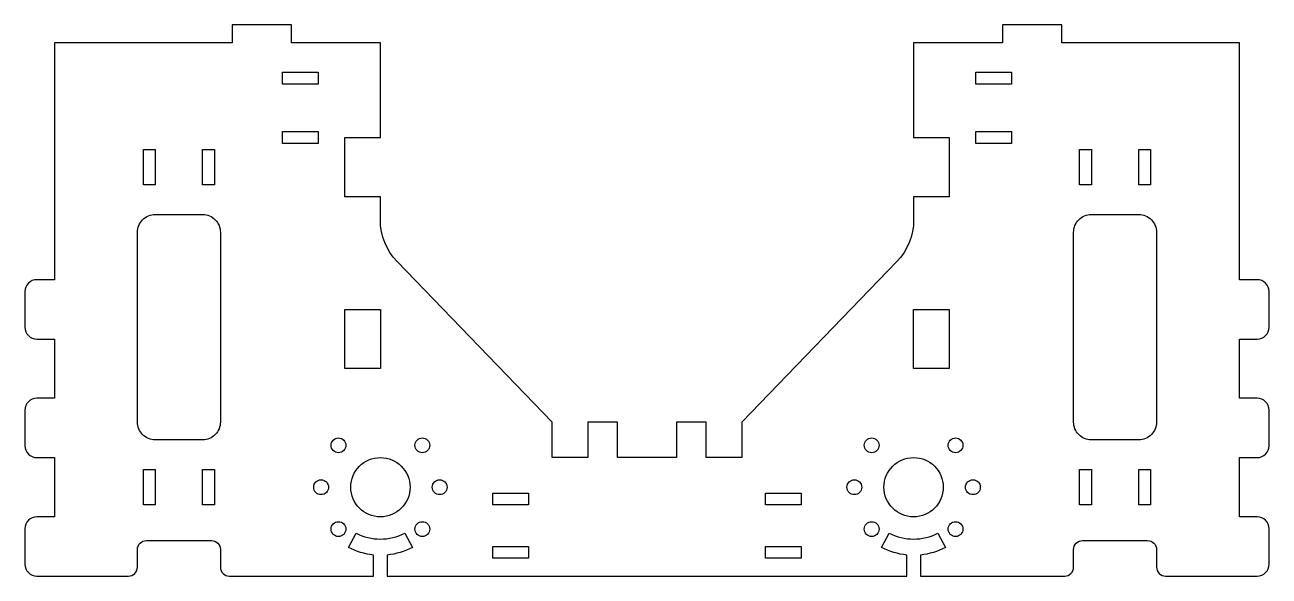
# Model space of a CAD drawing. Header units: millimetres. Extents: x -105 to 105, y -90 to 3.
import ezdxf

# ---------------------------------------------------------------- set-up
doc = ezdxf.new("R2010")
doc.units = ezdxf.units.MM

msp = doc.modelspace()

# ---------------------------------------------------------------- linework, layer by layer
for points in [[(-87.5, -90, 0.414214), (-86, -88.5), (-86, -85.5, -0.414214), (-84.5, -84), (-73.5, -84, -0.414214), (-72, -85.5), (-72, -88.5, 0.414214), (-70.5, -90), (-46.15, -90), (-46.15, -86.44, -0.097438), (-50.4, -85.15), (-49.11, -82.73, 0.249328), (-40.89, -82.73), (-39.6, -85.15, -0.097438), (-43.85, -86.44), (-43.85, -90), (43.85, -90), (43.85, -86.44, -0.097438), (39.6, -85.15), (40.89, -82.73, 0.249328), (49.11, -82.73), (50.4, -85.15, -0.097438), (46.15, -86.44), (46.15, -90), (70.5, -90, 0.414214), (72, -88.5), (72, -85.5, -0.414214), (73.5, -84), (84.5, -84, -0.414214), (86, -85.5), (86, -88.5, 0.414214), (87.5, -90), (103, -90, 0.414214), (105, -88), (105, -82, 0.414214), (103, -80), (100, -80), (100, -70), (103, -70, 0.414214), (105, -68), (105, -62, 0.414214), (103, -60), (100, -60), (100, -50), (103, -50, 0.414214), (105, -48), (105, -42, 0.414214), (103, -40), (100, -40), (100, 0), (70, 0), (70, 3), (60, 3), (60, 0), (45, 0), (45, -16), (51, -16), (51, -26), (45, -26), (45, -29.96, -0.194512), (42.19, -36.91), (16, -64), (16, -70), (10, -70), (10, -64), (5, -64), (5, -70), (-5, -70), (-5, -64), (-10, -64), (-10, -70), (-16, -70), (-16, -64), (-42.19, -36.91, -0.194512), (-45, -29.96), (-45, -26), (-51, -26), (-51, -16), (-45, -16), (-45, 0), (-60, 0), (-60, 3), (-70, 3), (-70, 0), (-100, 0), (-100, -40), (-103, -40, 0.414214), (-105, -42), (-105, -48, 0.414214), (-103, -50), (-100, -50), (-100, -60), (-103, -60, 0.414214), (-105, -62), (-105, -68, 0.414214), (-103, -70), (-100, -70), (-100, -80), (-103, -80, 0.414214), (-105, -82), (-105, -88, 0.414214), (-103, -90)], [(-75, -29, -0.414214), (-72, -32), (-72, -64, -0.414214), (-75, -67), (-83, -67, -0.414214), (-86, -64), (-86, -32, -0.414214), (-83, -29)], [(86, -64, -0.414214), (83, -67), (75, -67, -0.414214), (72, -64), (72, -32, -0.414214), (75, -29), (83, -29, -0.414214), (86, -32)]]:
    msp.add_lwpolyline(points, format="xyb", close=True)
for points in [[(-55.5, -5), (-55.5, -7), (-61.5, -7), (-61.5, -5)], [(61.5, -5), (61.5, -7), (55.5, -7), (55.5, -5)], [(-55.5, -15), (-55.5, -17), (-61.5, -17), (-61.5, -15)], [(61.5, -15), (61.5, -17), (55.5, -17), (55.5, -15)], [(-85, -24), (-85, -18), (-83, -18), (-83, -24)], [(-75, -24), (-75, -18), (-73, -18), (-73, -24)], [(75, -24), (73, -24), (73, -18), (75, -18)], [(83, -24), (83, -18), (85, -18), (85, -24)], [(-51, -55), (-51, -45), (-45, -45), (-45, -55)], [(45, -55), (45, -45), (51, -45), (51, -55)], [(-85, -78), (-85, -72), (-83, -72), (-83, -78)], [(-73, -72), (-73, -78), (-75, -78), (-75, -72)], [(73, -78), (73, -72), (75, -72), (75, -78)], [(83, -78), (83, -72), (85, -72), (85, -78)], [(-20, -78), (-26, -78), (-26, -76), (-20, -76)], [(20, -76), (26, -76), (26, -78), (20, -78)], [(-20, -85), (-20, -87), (-26, -87), (-26, -85)], [(26, -85), (26, -87), (20, -87), (20, -85)]]:
    msp.add_lwpolyline(points, close=True)
for centre, radius in [((-52.07, -67.93), 1.25), ((-37.93, -67.93), 1.25), ((37.93, -67.93), 1.25), ((52.07, -67.93), 1.25), ((-45, -75), 5), ((45, -75), 5), ((-55, -75), 1.25), ((-35, -75), 1.25), ((35, -75), 1.25), ((55, -75), 1.25), ((-52.07, -82.07), 1.25), ((-37.93, -82.07), 1.25), ((37.93, -82.07), 1.25), ((52.07, -82.07), 1.25)]:
    msp.add_circle(centre, radius)

doc.saveas('drawing.dxf')
